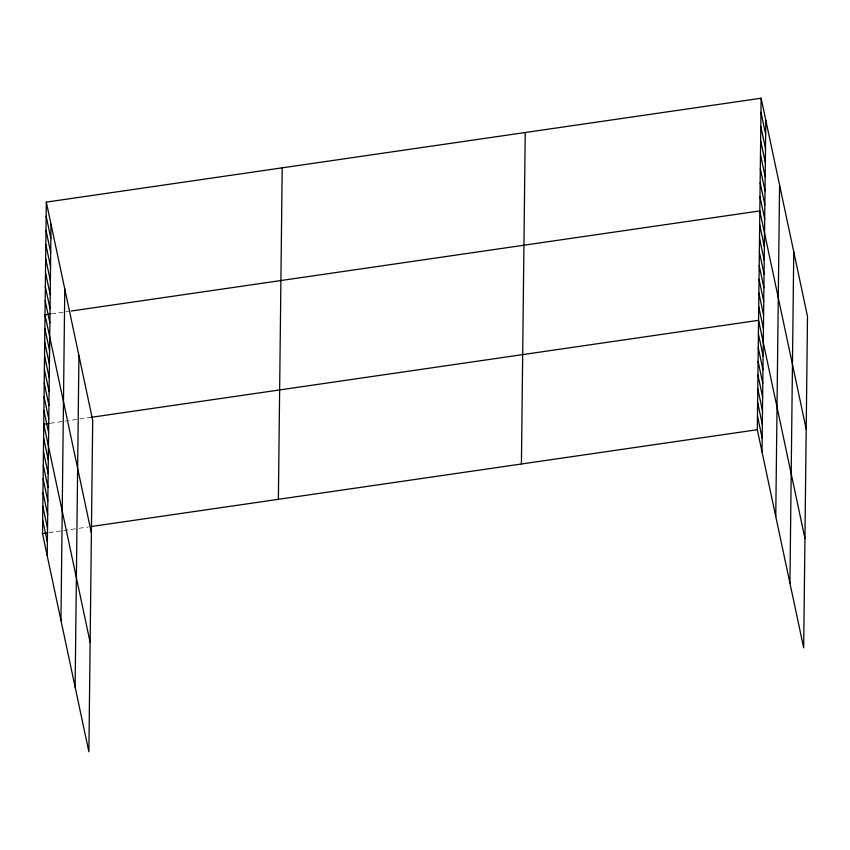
<?xml version="1.0" encoding="UTF-8"?>
<svg xmlns="http://www.w3.org/2000/svg" width="850" height="850" viewBox="0 0 850 850"><rect width="100%" height="100%" fill="white"/><g stroke="black" fill="none" stroke-linecap="round" stroke-linejoin="round"><path stroke-width="0.64" stroke-dasharray="4.25 3.19" d="M51.574 313.873L64.674 311.971M65.981 311.78L68.606 311.397M50.309 423.257L90.939 417.361M49.056 532.653L77.881 528.456M79.199 528.275L88.368 526.936"/><path stroke-width="1.27" d="M46.314 202.119L92.692 420.293L88.878 751.772L42.5 533.609L46.314 202.119L761.122 98.228L807.5 316.391L803.686 647.881L757.308 429.707L761.122 98.228M47.207 555.73L51.021 224.251M60.956 620.426L64.77 288.947M75.119 687.087L78.933 355.598M278.386 499.322L282.2 167.833M521.422 463.994L525.236 132.504M762.014 451.839L765.829 120.349M775.763 516.534L779.577 185.045M789.937 583.185L793.751 251.706M50.256 314.064L45.018 314.819L91.386 532.992M71.23 311.015L759.826 210.928L806.204 429.101M49.002 423.449L43.754 424.214L90.132 642.388M90.939 417.361L758.572 320.322L804.95 538.496M42.5 533.609L47.738 532.844M90.993 526.554L757.308 429.707M760.963 112.317L765.669 134.438M760.803 126.406L765.51 148.527M760.644 140.484L765.34 162.616M760.474 154.572L765.181 176.704M760.314 168.661L765.021 190.793M760.155 182.75L764.862 204.882M759.996 196.839L764.692 218.971M759.677 224.602L764.373 246.734M759.518 238.276L764.214 260.408M759.358 251.951L764.065 274.082M759.199 265.625L763.906 287.757M759.039 279.299L763.746 301.431M758.891 292.974L763.587 315.106M758.731 306.648L763.428 328.78M758.412 333.997L763.119 356.118M758.253 347.671L762.96 369.793M758.104 361.346L762.801 383.467M757.945 375.02L762.641 397.141M757.786 388.684L762.492 410.816M757.626 402.358L762.333 424.49M757.467 416.033L762.174 438.164M46.155 216.208L50.851 238.34M45.985 230.297L50.692 252.429M45.826 244.386L50.532 266.507M45.666 258.474L50.373 280.596M45.507 272.563L50.203 294.684M45.337 286.652L50.044 308.773M45.178 300.73L49.884 322.862M44.859 328.493L49.566 350.625M44.699 342.168L49.406 364.299M44.54 355.842L49.247 377.974M44.391 369.516L49.088 391.648M44.232 383.191L48.939 405.322M44.072 396.865L48.779 418.997M43.913 410.539L48.62 432.671M43.605 437.888L48.301 460.02M43.446 451.562L48.153 473.694M43.286 465.237L47.993 487.369M43.127 478.911L47.834 501.043M42.968 492.586L47.674 514.707M42.819 506.26L47.515 528.381M42.659 519.934L47.366 542.056"/></g></svg>
